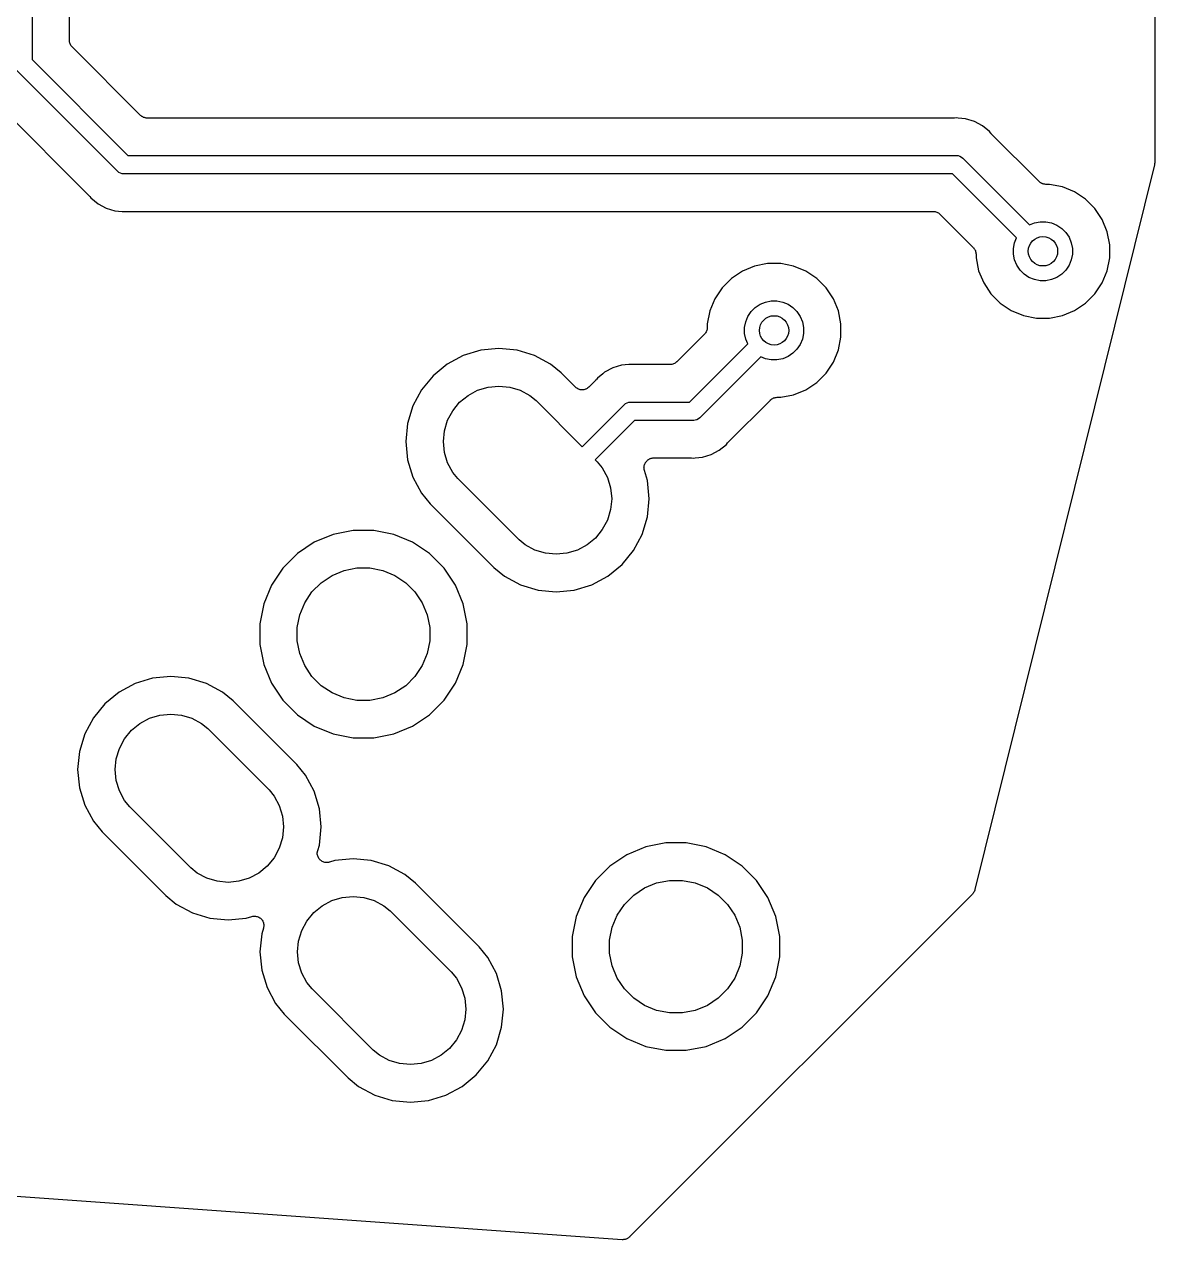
# Model space of a CAD drawing. Extents: x 4.98 to 6.83, y -5.59 to -3.87.
# Drawn here: x 6.229 to 6.833, y -5.573 to -4.923 of the extents above; entities that cross this region are included whole.
import ezdxf

# ---------------------------------------------------------------- set-up
doc = ezdxf.new("R2010")
doc.units = 0
doc.header["$MEASUREMENT"] = 0
doc.layers.add('BLACK', color=7, linetype='CONTINUOUS')

msp = doc.modelspace()

# ---------------------------------------------------------------- linework, layer by layer
at = {"layer": 'BLACK', "linetype": 'CONTINUOUS'}
for p, q in [((6.23327, -4.6095), (6.23327, -4.9407)), ((6.25327, -4.9315), (6.25327, -4.62219)), ((6.83335, -4.70748), (6.83335, -4.99683)), ((6.25331, -4.93196), (6.25327, -4.9315)), ((6.25335, -4.93242), (6.25331, -4.93196)), ((6.25336, -4.93245), (6.25335, -4.93242)), ((6.25336, -4.93248), (6.25336, -4.93245)), ((6.2535, -4.93292), (6.25336, -4.93248)), ((6.25363, -4.93336), (6.2535, -4.93292)), ((6.25364, -4.93338), (6.25363, -4.93336)), ((6.25364, -4.93341), (6.25364, -4.93338)), ((6.25386, -4.93382), (6.25364, -4.93341)), ((6.25407, -4.93423), (6.25386, -4.93382)), ((6.25409, -4.93425), (6.25407, -4.93423)), ((6.2541, -4.93427), (6.25409, -4.93425)), ((6.2544, -4.93463), (6.2541, -4.93427)), ((6.25468, -4.93499), (6.2544, -4.93463)), ((6.25472, -4.93503), (6.25468, -4.93499)), ((6.25473, -4.93504), (6.25472, -4.93503)), ((6.25472, -4.93503), (6.25472, -4.93503)), ((6.25472, -4.93503), (6.25472, -4.93503)), ((6.29134, -4.97165), (6.25473, -4.93504)), ((6.23327, -4.9407), (6.23329, -4.94094)), ((6.23329, -4.94094), (6.23327, -4.94119)), ((6.23327, -4.94119), (6.23327, -4.94186)), ((6.23327, -4.94186), (6.28452, -4.99311)), ((6.27883, -5.00134), (6.22504, -4.94755)), ((6.21654, -4.96733), (6.26382, -5.01461)), ((6.2917, -4.97194), (6.29134, -4.97165)), ((6.29205, -4.97224), (6.2917, -4.97194)), ((6.29207, -4.97225), (6.29205, -4.97224)), ((6.29209, -4.97227), (6.29207, -4.97225)), ((6.2925, -4.97248), (6.29209, -4.97227)), ((6.2929, -4.97271), (6.2925, -4.97248)), ((6.29293, -4.97271), (6.2929, -4.97271)), ((6.29295, -4.97273), (6.29293, -4.97271)), ((6.29339, -4.97286), (6.29295, -4.97273)), ((6.29383, -4.973), (6.29339, -4.97286)), ((6.29386, -4.973), (6.29383, -4.973)), ((6.29389, -4.97301), (6.29386, -4.973)), ((6.29434, -4.97306), (6.29389, -4.97301)), ((6.2948, -4.97311), (6.29434, -4.97306)), ((6.29486, -4.97311), (6.2948, -4.97311)), ((6.29487, -4.97311), (6.29486, -4.97311)), ((6.29486, -4.97311), (6.29486, -4.97311)), ((6.29486, -4.97311), (6.29486, -4.97311)), ((6.72589, -4.97311), (6.29487, -4.97311)), ((6.7261, -4.97309), (6.72589, -4.97311)), ((6.72631, -4.97309), (6.7261, -4.97309)), ((6.72638, -4.97309), (6.72631, -4.97309)), ((6.72736, -4.97299), (6.72638, -4.97309)), ((6.72834, -4.97309), (6.72736, -4.97299)), ((6.73225, -4.97347), (6.72834, -4.97309)), ((6.72834, -4.97309), (6.72834, -4.97309)), ((6.73695, -4.9749), (6.73225, -4.97347)), ((6.74127, -4.97721), (6.73695, -4.9749)), ((6.74507, -4.98032), (6.74127, -4.97721)), ((6.74569, -4.98109), (6.74507, -4.98032)), ((6.74584, -4.98123), (6.74569, -4.98109)), ((6.74597, -4.9814), (6.74584, -4.98123)), ((6.74602, -4.98145), (6.74597, -4.9814)), ((6.77165, -5.00708), (6.74602, -4.98145)), ((6.28452, -4.99311), (6.72712, -4.99311)), ((6.72712, -4.99311), (6.72736, -4.99309)), ((6.72736, -4.99309), (6.7276, -4.99311)), ((6.7276, -4.99311), (6.7276, -4.99311)), ((6.7276, -4.99311), (6.72833, -4.99318)), ((6.72833, -4.99318), (6.72925, -4.99346)), ((6.72925, -4.99346), (6.73011, -4.99392)), ((6.73011, -4.99392), (6.73086, -4.99453)), ((6.73086, -4.99453), (6.73101, -4.99472)), ((6.73101, -4.99472), (6.76649, -5.0302)), ((6.27898, -5.00153), (6.27883, -5.00134)), ((6.27973, -5.00214), (6.27898, -5.00153)), ((6.28059, -5.0026), (6.27973, -5.00214)), ((6.28152, -5.00288), (6.28059, -5.0026)), ((6.28224, -5.00295), (6.28152, -5.00288)), ((6.28248, -5.00298), (6.28224, -5.00295)), ((6.28224, -5.00295), (6.28224, -5.00295)), ((6.28272, -5.00295), (6.28248, -5.00298)), ((6.72532, -5.00295), (6.28272, -5.00295)), ((6.75953, -5.03716), (6.72532, -5.00295)), ((6.8332, -4.99803), (6.73727, -5.38558)), ((6.83321, -4.99795), (6.8332, -4.99803)), ((6.83324, -4.99787), (6.83321, -4.99795)), ((6.83328, -4.99747), (6.83324, -4.99787)), ((6.83334, -4.99707), (6.83328, -4.99747)), ((6.83335, -4.9969), (6.83334, -4.99698)), ((6.83334, -4.99698), (6.83334, -4.99707)), ((6.83335, -4.99683), (6.83335, -4.9969)), ((6.77201, -5.00737), (6.77165, -5.00708)), ((6.77236, -5.00767), (6.77201, -5.00737)), ((6.77239, -5.00768), (6.77236, -5.00767)), ((6.77241, -5.0077), (6.77239, -5.00768)), ((6.77281, -5.00792), (6.77241, -5.0077)), ((6.77322, -5.00814), (6.77281, -5.00792)), ((6.77324, -5.00815), (6.77322, -5.00814)), ((6.77327, -5.00816), (6.77324, -5.00815)), ((6.77371, -5.00829), (6.77327, -5.00816)), ((6.77415, -5.00843), (6.77371, -5.00829)), ((6.77418, -5.00844), (6.77415, -5.00843)), ((6.7742, -5.00844), (6.77418, -5.00844)), ((6.77466, -5.00849), (6.7742, -5.00844)), ((6.77512, -5.00854), (6.77466, -5.00849)), ((6.77517, -5.00854), (6.77512, -5.00854)), ((6.77519, -5.00854), (6.77517, -5.00854)), ((6.77517, -5.00854), (6.77517, -5.00854)), ((6.77517, -5.00854), (6.77517, -5.00854)), ((6.77714, -5.00854), (6.77519, -5.00854)), ((6.78405, -5.00992), (6.77714, -5.00854)), ((6.26382, -5.01461), (6.26387, -5.01466)), ((6.26387, -5.01466), (6.264, -5.01483)), ((6.264, -5.01483), (6.26415, -5.01498)), ((6.26415, -5.01498), (6.26477, -5.01574)), ((6.26477, -5.01574), (6.26857, -5.01885)), ((6.79056, -5.01261), (6.78405, -5.00992)), ((6.79641, -5.01652), (6.79056, -5.01261)), ((6.26857, -5.01885), (6.2729, -5.02117)), ((6.2729, -5.02117), (6.2776, -5.02259)), ((6.2776, -5.02259), (6.2815, -5.02298)), ((6.80139, -5.0215), (6.79641, -5.01652)), ((6.8053, -5.02736), (6.80139, -5.0215)), ((6.2815, -5.02298), (6.2815, -5.02298)), ((6.2815, -5.02298), (6.28248, -5.02307)), ((6.28248, -5.02307), (6.28346, -5.02298)), ((6.28346, -5.02298), (6.28353, -5.02297)), ((6.28353, -5.02297), (6.28374, -5.02297)), ((6.28374, -5.02297), (6.28395, -5.02295)), ((6.28395, -5.02295), (6.71497, -5.02295)), ((6.71497, -5.02295), (6.71499, -5.02295)), ((6.71499, -5.02295), (6.71499, -5.02295)), ((6.71499, -5.02295), (6.71499, -5.02295)), ((6.71499, -5.02295), (6.71504, -5.02295)), ((6.71504, -5.02295), (6.7155, -5.023)), ((6.7155, -5.023), (6.71596, -5.02305)), ((6.71596, -5.02305), (6.71598, -5.02306)), ((6.71598, -5.02306), (6.71601, -5.02306)), ((6.71601, -5.02306), (6.71645, -5.0232)), ((6.71645, -5.0232), (6.71689, -5.02334)), ((6.71689, -5.02334), (6.71691, -5.02335)), ((6.71691, -5.02335), (6.71694, -5.02336)), ((6.71694, -5.02336), (6.71734, -5.02358)), ((6.71734, -5.02358), (6.71775, -5.0238)), ((6.71775, -5.0238), (6.71777, -5.02381)), ((6.71777, -5.02381), (6.71779, -5.02383)), ((6.71779, -5.02383), (6.71815, -5.02412)), ((6.71815, -5.02412), (6.7185, -5.02442)), ((6.7185, -5.02442), (6.73641, -5.04232)), ((6.76903, -5.02915), (6.77207, -5.02854)), ((6.77207, -5.02854), (6.77517, -5.02854)), ((6.77517, -5.02854), (6.77822, -5.02915)), ((6.808, -5.03386), (6.8053, -5.02736)), ((6.76649, -5.0302), (6.76903, -5.02915)), ((6.77822, -5.02915), (6.78108, -5.03034)), ((6.78108, -5.03034), (6.78366, -5.03206)), ((6.78366, -5.03206), (6.78585, -5.03425)), ((6.78585, -5.03425), (6.78758, -5.03683)), ((6.80937, -5.04077), (6.808, -5.03386)), ((6.75787, -5.04274), (6.75848, -5.0397)), ((6.75848, -5.0397), (6.75953, -5.03716)), ((6.78758, -5.03683), (6.78876, -5.0397)), ((6.78876, -5.0397), (6.78937, -5.04274)), ((6.80937, -5.04781), (6.80937, -5.04077)), ((6.73641, -5.04232), (6.73642, -5.04233)), ((6.73642, -5.04233), (6.73642, -5.04234)), ((6.73642, -5.04234), (6.73642, -5.04234)), ((6.73642, -5.04234), (6.73646, -5.04237)), ((6.73646, -5.04237), (6.73675, -5.04273)), ((6.73675, -5.04273), (6.73704, -5.04309)), ((6.73704, -5.04309), (6.73705, -5.04311)), ((6.73705, -5.04311), (6.73707, -5.04314)), ((6.73707, -5.04314), (6.73728, -5.04355)), ((6.73728, -5.04355), (6.7375, -5.04395)), ((6.7375, -5.04395), (6.7375, -5.04398)), ((6.7375, -5.04398), (6.73752, -5.044)), ((6.73752, -5.044), (6.73765, -5.04445)), ((6.73765, -5.04445), (6.73778, -5.04489)), ((6.73778, -5.04489), (6.73778, -5.04491)), ((6.73778, -5.04491), (6.73779, -5.04494)), ((6.73779, -5.04494), (6.73783, -5.0454)), ((6.73783, -5.0454), (6.73787, -5.04586)), ((6.73787, -5.04586), (6.73787, -5.04781)), ((6.73787, -5.04781), (6.73925, -5.05472)), ((6.75787, -5.04584), (6.75787, -5.04274)), ((6.75848, -5.04888), (6.75787, -5.04584)), ((6.78937, -5.04584), (6.78876, -5.04888)), ((6.78937, -5.04274), (6.78937, -5.04584)), ((6.808, -5.05472), (6.80937, -5.04781)), ((6.61299, -5.05493), (6.60713, -5.05885)), ((6.61949, -5.05224), (6.61299, -5.05493)), ((6.6264, -5.05087), (6.61949, -5.05224)), ((6.63344, -5.05087), (6.6264, -5.05087)), ((6.64035, -5.05224), (6.63344, -5.05087)), ((6.64685, -5.05493), (6.64035, -5.05224)), ((6.65271, -5.05885), (6.64685, -5.05493)), ((6.73925, -5.05472), (6.74194, -5.06122)), ((6.75967, -5.05175), (6.75848, -5.04888)), ((6.76139, -5.05433), (6.75967, -5.05175)), ((6.76358, -5.05652), (6.76139, -5.05433)), ((6.78585, -5.05433), (6.78366, -5.05652)), ((6.78758, -5.05175), (6.78585, -5.05433)), ((6.78876, -5.04888), (6.78758, -5.05175)), ((6.8053, -5.06122), (6.808, -5.05472)), ((6.60713, -5.05885), (6.60215, -5.06383)), ((6.65769, -5.06383), (6.65271, -5.05885)), ((6.74194, -5.06122), (6.74585, -5.06708)), ((6.76616, -5.05825), (6.76358, -5.05652)), ((6.76903, -5.05943), (6.76616, -5.05825)), ((6.77207, -5.06004), (6.76903, -5.05943)), ((6.77517, -5.06004), (6.77207, -5.06004)), ((6.77822, -5.05943), (6.77517, -5.06004)), ((6.78108, -5.05825), (6.77822, -5.05943)), ((6.78366, -5.05652), (6.78108, -5.05825)), ((6.80139, -5.06708), (6.8053, -5.06122)), ((6.60215, -5.06383), (6.59824, -5.06968)), ((6.6616, -5.06968), (6.65769, -5.06383)), ((6.74585, -5.06708), (6.75083, -5.07206)), ((6.79641, -5.07206), (6.80139, -5.06708)), ((6.59824, -5.06968), (6.59555, -5.07619)), ((6.61769, -5.07658), (6.61988, -5.07438)), ((6.61988, -5.07438), (6.62246, -5.07266)), ((6.62246, -5.07266), (6.62533, -5.07147)), ((6.62533, -5.07147), (6.62837, -5.07087)), ((6.62837, -5.07087), (6.63147, -5.07087)), ((6.63147, -5.07087), (6.63451, -5.07147)), ((6.63451, -5.07147), (6.63738, -5.07266)), ((6.63738, -5.07266), (6.63996, -5.07438)), ((6.63996, -5.07438), (6.64215, -5.07658)), ((6.6643, -5.07619), (6.6616, -5.06968)), ((6.75083, -5.07206), (6.75669, -5.07597)), ((6.79056, -5.07597), (6.79641, -5.07206)), ((6.59555, -5.07619), (6.59417, -5.08309)), ((6.61478, -5.08202), (6.61597, -5.07915)), ((6.61597, -5.07915), (6.61769, -5.07658)), ((6.64215, -5.07658), (6.64388, -5.07915)), ((6.64388, -5.07915), (6.64506, -5.08202)), ((6.66567, -5.08309), (6.6643, -5.07619)), ((6.75669, -5.07597), (6.76319, -5.07867)), ((6.76319, -5.07867), (6.7701, -5.08004)), ((6.7701, -5.08004), (6.77714, -5.08004)), ((6.77714, -5.08004), (6.78405, -5.07867)), ((6.78405, -5.07867), (6.79056, -5.07597)), ((6.59355, -5.08742), (6.59333, -5.08783)), ((6.59377, -5.08702), (6.59355, -5.08742)), ((6.59378, -5.08699), (6.59377, -5.08702)), ((6.59379, -5.08697), (6.59378, -5.08699)), ((6.59392, -5.08653), (6.59379, -5.08697)), ((6.59406, -5.08609), (6.59392, -5.08653)), ((6.59407, -5.08606), (6.59406, -5.08609)), ((6.59412, -5.08558), (6.59407, -5.08604)), ((6.59407, -5.08604), (6.59407, -5.08606)), ((6.59417, -5.08512), (6.59412, -5.08558)), ((6.59417, -5.08309), (6.59417, -5.08505)), ((6.59417, -5.08505), (6.59417, -5.08506)), ((6.59417, -5.08506), (6.59417, -5.08506)), ((6.59417, -5.08506), (6.59417, -5.08507)), ((6.59417, -5.08507), (6.59417, -5.08512)), ((6.61417, -5.08506), (6.61478, -5.08202)), ((6.61417, -5.08817), (6.61417, -5.08506)), ((6.64506, -5.08202), (6.64567, -5.08506)), ((6.64567, -5.08506), (6.64567, -5.08817)), ((6.66567, -5.09014), (6.66567, -5.08309)), ((6.59271, -5.08858), (6.57785, -5.10344)), ((6.58467, -5.1249), (6.61583, -5.09375)), ((6.593, -5.08822), (6.59271, -5.08858)), ((6.5933, -5.08787), (6.593, -5.08822)), ((6.59331, -5.08785), (6.5933, -5.08787)), ((6.59333, -5.08783), (6.59331, -5.08785)), ((6.61478, -5.09121), (6.61417, -5.08817)), ((6.61583, -5.09375), (6.61478, -5.09121)), ((6.64388, -5.09407), (6.64215, -5.09665)), ((6.64506, -5.09121), (6.64388, -5.09407)), ((6.64567, -5.08817), (6.64506, -5.09121)), ((6.6643, -5.09704), (6.66567, -5.09014)), ((6.46377, -5.10003), (6.45516, -5.10463)), ((6.4731, -5.0972), (6.46377, -5.10003)), ((6.48281, -5.09624), (6.4731, -5.0972)), ((6.49252, -5.0972), (6.48281, -5.09624)), ((6.50186, -5.10003), (6.49252, -5.0972)), ((6.51046, -5.10463), (6.50186, -5.10003)), ((6.63738, -5.10057), (6.63451, -5.10176)), ((6.63996, -5.09885), (6.63738, -5.10057)), ((6.64215, -5.09665), (6.63996, -5.09885)), ((6.6616, -5.10355), (6.6643, -5.09704)), ((6.45516, -5.10463), (6.44762, -5.11082)), ((6.51611, -5.10927), (6.51046, -5.10463)), ((6.54366, -5.10669), (6.53933, -5.109)), ((6.54836, -5.10526), (6.54366, -5.10669)), ((6.55226, -5.10488), (6.54836, -5.10526)), ((6.55324, -5.10478), (6.55226, -5.10488)), ((6.55226, -5.10488), (6.55226, -5.10488)), ((6.55422, -5.10488), (6.55324, -5.10478)), ((6.55443, -5.10488), (6.55422, -5.10488)), ((6.55464, -5.1049), (6.55443, -5.10488)), ((6.55471, -5.1049), (6.55464, -5.1049)), ((6.57432, -5.1049), (6.55471, -5.1049)), ((6.57478, -5.10486), (6.57432, -5.1049)), ((6.57524, -5.10482), (6.57478, -5.10486)), ((6.57526, -5.10481), (6.57524, -5.10482)), ((6.57529, -5.10481), (6.57526, -5.10481)), ((6.57573, -5.10468), (6.57529, -5.10481)), ((6.57617, -5.10455), (6.57573, -5.10468)), ((6.5762, -5.10453), (6.57617, -5.10455)), ((6.57622, -5.10453), (6.5762, -5.10453)), ((6.57663, -5.10431), (6.57622, -5.10453)), ((6.57704, -5.1041), (6.57663, -5.10431)), ((6.57706, -5.10408), (6.57704, -5.1041)), ((6.57708, -5.10407), (6.57706, -5.10408)), ((6.57744, -5.10378), (6.57708, -5.10407)), ((6.5778, -5.10349), (6.57744, -5.10378)), ((6.57784, -5.10345), (6.5778, -5.10349)), ((6.57785, -5.10344), (6.57784, -5.10345)), ((6.57784, -5.10345), (6.57784, -5.10345)), ((6.57784, -5.10345), (6.57784, -5.10345)), ((6.62279, -5.10071), (6.59036, -5.13313)), ((6.62533, -5.10176), (6.62279, -5.10071)), ((6.62837, -5.10236), (6.62533, -5.10176)), ((6.63147, -5.10236), (6.62837, -5.10236)), ((6.63451, -5.10176), (6.63147, -5.10236)), ((6.65769, -5.1094), (6.6616, -5.10355)), ((6.44762, -5.11082), (6.44143, -5.11836)), ((6.5238, -5.11695), (6.51611, -5.10927)), ((6.53458, -5.11324), (6.53087, -5.11695)), ((6.53471, -5.11308), (6.53458, -5.11324)), ((6.53487, -5.11293), (6.53471, -5.11308)), ((6.53491, -5.11288), (6.53487, -5.11293)), ((6.53553, -5.11212), (6.53491, -5.11288)), ((6.53838, -5.10978), (6.53553, -5.11212)), ((6.53933, -5.109), (6.53838, -5.10978)), ((6.53838, -5.10978), (6.53838, -5.10978)), ((6.65271, -5.11438), (6.65769, -5.1094)), ((6.44143, -5.11836), (6.43683, -5.12697)), ((6.46633, -5.12134), (6.47146, -5.1186)), ((6.47146, -5.1186), (6.47702, -5.11691)), ((6.47702, -5.11691), (6.48281, -5.11634)), ((6.48281, -5.11634), (6.4886, -5.11691)), ((6.4886, -5.11691), (6.49417, -5.1186)), ((6.49417, -5.1186), (6.4993, -5.12134)), ((6.52416, -5.11725), (6.5238, -5.11695)), ((6.52452, -5.11755), (6.52416, -5.11725)), ((6.52454, -5.11756), (6.52452, -5.11755)), ((6.52455, -5.11757), (6.52454, -5.11756)), ((6.52497, -5.1178), (6.52455, -5.11757)), ((6.52538, -5.11802), (6.52497, -5.1178)), ((6.5254, -5.11803), (6.52538, -5.11802)), ((6.52541, -5.11803), (6.5254, -5.11803)), ((6.52586, -5.11817), (6.52541, -5.11803)), ((6.52631, -5.11831), (6.52586, -5.11817)), ((6.52633, -5.11831), (6.52631, -5.11831)), ((6.52635, -5.11832), (6.52633, -5.11831)), ((6.52681, -5.11837), (6.52635, -5.11832)), ((6.52728, -5.11842), (6.52681, -5.11837)), ((6.5273, -5.11842), (6.52728, -5.11842)), ((6.52732, -5.11842), (6.5273, -5.11842)), ((6.52778, -5.11837), (6.52732, -5.11842)), ((6.52825, -5.11833), (6.52778, -5.11837)), ((6.52827, -5.11833), (6.52825, -5.11833)), ((6.52829, -5.11833), (6.52827, -5.11833)), ((6.52873, -5.11819), (6.52829, -5.11833)), ((6.52919, -5.11806), (6.52873, -5.11819)), ((6.52921, -5.11805), (6.52919, -5.11806)), ((6.52922, -5.11805), (6.52921, -5.11805)), ((6.52963, -5.11783), (6.52922, -5.11805)), ((6.53006, -5.11761), (6.52963, -5.11783)), ((6.53007, -5.1176), (6.53006, -5.11761)), ((6.53009, -5.11759), (6.53007, -5.1176)), ((6.53045, -5.1173), (6.53009, -5.11759)), ((6.53082, -5.117), (6.53045, -5.1173)), ((6.53084, -5.11698), (6.53082, -5.117)), ((6.53085, -5.11698), (6.53084, -5.11698)), ((6.53084, -5.11698), (6.53084, -5.11698)), ((6.53087, -5.11695), (6.53085, -5.11698)), ((6.64035, -5.12099), (6.64685, -5.11829)), ((6.64685, -5.11829), (6.65271, -5.11438)), ((6.45814, -5.12953), (6.46183, -5.12503)), ((6.46183, -5.12503), (6.46633, -5.12134)), ((6.4993, -5.12134), (6.50267, -5.12411)), ((6.50267, -5.12411), (6.52733, -5.14877)), ((6.52733, -5.14877), (6.54959, -5.12652)), ((6.54959, -5.12652), (6.54974, -5.12633)), ((6.54974, -5.12633), (6.54993, -5.12617)), ((6.54993, -5.12617), (6.55049, -5.12571)), ((6.55049, -5.12571), (6.55135, -5.12526)), ((6.55135, -5.12526), (6.55228, -5.12498)), ((6.55228, -5.12498), (6.553, -5.1249)), ((6.553, -5.1249), (6.55324, -5.12488)), ((6.553, -5.1249), (6.553, -5.1249)), ((6.55324, -5.12488), (6.55348, -5.1249)), ((6.55348, -5.1249), (6.58467, -5.1249)), ((6.60537, -5.14641), (6.62795, -5.12383)), ((6.62795, -5.12383), (6.62796, -5.12381)), ((6.62796, -5.12381), (6.62797, -5.12381)), ((6.62797, -5.12381), (6.628, -5.12378)), ((6.62797, -5.12381), (6.62797, -5.12381)), ((6.628, -5.12378), (6.62836, -5.12349)), ((6.62836, -5.12349), (6.62872, -5.1232)), ((6.62872, -5.1232), (6.62874, -5.12319)), ((6.62874, -5.12319), (6.62877, -5.12317)), ((6.62877, -5.12317), (6.62918, -5.12296)), ((6.62918, -5.12296), (6.62958, -5.12274)), ((6.62958, -5.12274), (6.62961, -5.12273)), ((6.62961, -5.12273), (6.62963, -5.12272)), ((6.62963, -5.12272), (6.63008, -5.12259)), ((6.63008, -5.12259), (6.63052, -5.12246)), ((6.63052, -5.12246), (6.63054, -5.12245)), ((6.63054, -5.12245), (6.63057, -5.12245)), ((6.63057, -5.12245), (6.63103, -5.12241)), ((6.63103, -5.12241), (6.63149, -5.12236)), ((6.63149, -5.12236), (6.63344, -5.12236)), ((6.63344, -5.12236), (6.64035, -5.12099)), ((6.43683, -5.12697), (6.434, -5.1363)), ((6.4554, -5.13466), (6.45814, -5.12953)), ((6.434, -5.1363), (6.43304, -5.14601)), ((6.45371, -5.14022), (6.4554, -5.13466)), ((6.55528, -5.13475), (6.53429, -5.15573)), ((6.58647, -5.13475), (6.55528, -5.13475)), ((6.58671, -5.13477), (6.58647, -5.13475)), ((6.58695, -5.13475), (6.58671, -5.13477)), ((6.58767, -5.13468), (6.58695, -5.13475)), ((6.58695, -5.13475), (6.58695, -5.13475)), ((6.5886, -5.13439), (6.58767, -5.13468)), ((6.58946, -5.13394), (6.5886, -5.13439)), ((6.59021, -5.13332), (6.58946, -5.13394)), ((6.59036, -5.13313), (6.59021, -5.13332)), ((6.43304, -5.14601), (6.434, -5.15572)), ((6.45314, -5.14601), (6.45371, -5.14022)), ((6.45371, -5.1518), (6.45314, -5.14601)), ((6.4554, -5.15736), (6.45371, -5.1518)), ((6.59629, -5.15296), (6.60062, -5.15065)), ((6.60062, -5.15065), (6.60442, -5.14753)), ((6.60442, -5.14753), (6.60504, -5.14677)), ((6.60504, -5.14677), (6.60509, -5.14672)), ((6.60509, -5.14672), (6.60524, -5.14657)), ((6.60524, -5.14657), (6.60537, -5.14641)), ((6.434, -5.15572), (6.43683, -5.16505)), ((6.45814, -5.16249), (6.4554, -5.15736)), ((6.53429, -5.15573), (6.53534, -5.15678)), ((6.53534, -5.15678), (6.5381, -5.16015)), ((6.56045, -5.15924), (6.56047, -5.15902)), ((6.56047, -5.15902), (6.56055, -5.15876)), ((6.56055, -5.15876), (6.56061, -5.1585)), ((6.56061, -5.1585), (6.56069, -5.1583)), ((6.56069, -5.1583), (6.56076, -5.15809)), ((6.56076, -5.15809), (6.56088, -5.15785)), ((6.56088, -5.15785), (6.56099, -5.15761)), ((6.56099, -5.15761), (6.56111, -5.15742)), ((6.56111, -5.15742), (6.56122, -5.15723)), ((6.56122, -5.15723), (6.56139, -5.15702)), ((6.56139, -5.15702), (6.56154, -5.1568)), ((6.56154, -5.1568), (6.5617, -5.15664)), ((6.5617, -5.15664), (6.56184, -5.15647)), ((6.56184, -5.15647), (6.5621, -5.15621)), ((6.5621, -5.15621), (6.56211, -5.1562)), ((6.56211, -5.1562), (6.56215, -5.15616)), ((6.56211, -5.1562), (6.56211, -5.1562)), ((6.56211, -5.1562), (6.56211, -5.1562)), ((6.56215, -5.15616), (6.56251, -5.15587)), ((6.56251, -5.15587), (6.56287, -5.15558)), ((6.56287, -5.15558), (6.56289, -5.15557)), ((6.56289, -5.15557), (6.56291, -5.15555)), ((6.56291, -5.15555), (6.56332, -5.15534)), ((6.56332, -5.15534), (6.56373, -5.15512)), ((6.56373, -5.15512), (6.56376, -5.15512)), ((6.56376, -5.15512), (6.56378, -5.1551)), ((6.56378, -5.1551), (6.56422, -5.15497)), ((6.56422, -5.15497), (6.56466, -5.15484)), ((6.56466, -5.15484), (6.56469, -5.15484)), ((6.56469, -5.15484), (6.56472, -5.15483)), ((6.56472, -5.15483), (6.56518, -5.15479)), ((6.56518, -5.15479), (6.56564, -5.15475)), ((6.56564, -5.15475), (6.58524, -5.15475)), ((6.58524, -5.15475), (6.58531, -5.15475)), ((6.58531, -5.15475), (6.58552, -5.15477)), ((6.58552, -5.15477), (6.58573, -5.15477)), ((6.58573, -5.15477), (6.58671, -5.15487)), ((6.58671, -5.15487), (6.58769, -5.15477)), ((6.58769, -5.15477), (6.5877, -5.15477)), ((6.5877, -5.15477), (6.5916, -5.15439)), ((6.5916, -5.15439), (6.59629, -5.15296)), ((6.43683, -5.16505), (6.44143, -5.17366)), ((6.46091, -5.16586), (6.45814, -5.16249)), ((6.5381, -5.16015), (6.54085, -5.16528)), ((6.54085, -5.16528), (6.54254, -5.17084)), ((6.56037, -5.15999), (6.5604, -5.15973)), ((6.56039, -5.16021), (6.56037, -5.15999)), ((6.56039, -5.16043), (6.56039, -5.16021)), ((6.56044, -5.1607), (6.56039, -5.16043)), ((6.5604, -5.15946), (6.56045, -5.15924)), ((6.5604, -5.15973), (6.5604, -5.15946)), ((6.56046, -5.16096), (6.56044, -5.1607)), ((6.56053, -5.16117), (6.56046, -5.16096)), ((6.56057, -5.16139), (6.56053, -5.16117)), ((6.56059, -5.16146), (6.56057, -5.16139)), ((6.56225, -5.16692), (6.56059, -5.16146)), ((6.49358, -5.19854), (6.46091, -5.16586)), ((6.54254, -5.17084), (6.54311, -5.17663)), ((6.5632, -5.17663), (6.56225, -5.16692)), ((6.44143, -5.17366), (6.44607, -5.17931)), ((6.54311, -5.17663), (6.54254, -5.18242)), ((6.56225, -5.18634), (6.5632, -5.17663)), ((6.44607, -5.17931), (6.48013, -5.21337)), ((6.54254, -5.18242), (6.54085, -5.18799)), ((6.54085, -5.18799), (6.5381, -5.19312)), ((6.55941, -5.19568), (6.56225, -5.18634)), ((6.39426, -5.19571), (6.38417, -5.19989)), ((6.40497, -5.19358), (6.39426, -5.19571)), ((6.41589, -5.19358), (6.40497, -5.19358)), ((6.4266, -5.19571), (6.41589, -5.19358)), ((6.43669, -5.19989), (6.4266, -5.19571)), ((6.53441, -5.19761), (6.52992, -5.2013)), ((6.5381, -5.19312), (6.53441, -5.19761)), ((6.55481, -5.20428), (6.55941, -5.19568)), ((6.38417, -5.19989), (6.37509, -5.20596)), ((6.44577, -5.20596), (6.43669, -5.19989)), ((6.49695, -5.2013), (6.49358, -5.19854)), ((6.50208, -5.20404), (6.49695, -5.2013)), ((6.50765, -5.20573), (6.50208, -5.20404)), ((6.52479, -5.20404), (6.51922, -5.20573)), ((6.52992, -5.2013), (6.52479, -5.20404)), ((6.54863, -5.21182), (6.55481, -5.20428)), ((6.37509, -5.20596), (6.36737, -5.21368)), ((6.45349, -5.21368), (6.44577, -5.20596)), ((6.51343, -5.2063), (6.50765, -5.20573)), ((6.51922, -5.20573), (6.51343, -5.2063)), ((6.36737, -5.21368), (6.36131, -5.22276)), ((6.39365, -5.21761), (6.4001, -5.21494)), ((6.4001, -5.21494), (6.40694, -5.21358)), ((6.40694, -5.21358), (6.41392, -5.21358)), ((6.41392, -5.21358), (6.42077, -5.21494)), ((6.42077, -5.21494), (6.42721, -5.21761)), ((6.45956, -5.22276), (6.45349, -5.21368)), ((6.48013, -5.21337), (6.48579, -5.21801)), ((6.54108, -5.21801), (6.54863, -5.21182)), ((6.36131, -5.22276), (6.35713, -5.23284)), ((6.38291, -5.22643), (6.38784, -5.22149)), ((6.38784, -5.22149), (6.39365, -5.21761)), ((6.42721, -5.21761), (6.43302, -5.22149)), ((6.43302, -5.22149), (6.43795, -5.22643)), ((6.46373, -5.23284), (6.45956, -5.22276)), ((6.48579, -5.21801), (6.49439, -5.22261)), ((6.49439, -5.22261), (6.50373, -5.22544)), ((6.52314, -5.22544), (6.53248, -5.22261)), ((6.53248, -5.22261), (6.54108, -5.21801)), ((6.37903, -5.23223), (6.38291, -5.22643)), ((6.43795, -5.22643), (6.44183, -5.23223)), ((6.50373, -5.22544), (6.51343, -5.2264)), ((6.51343, -5.2264), (6.52314, -5.22544)), ((6.35713, -5.23284), (6.355, -5.24355)), ((6.37636, -5.23868), (6.37903, -5.23223)), ((6.44183, -5.23223), (6.4445, -5.23868)), ((6.46586, -5.24355), (6.46373, -5.23284)), ((6.355, -5.24355), (6.355, -5.25447)), ((6.375, -5.24552), (6.37636, -5.23868)), ((6.4445, -5.23868), (6.44586, -5.24552)), ((6.46586, -5.25447), (6.46586, -5.24355)), ((6.375, -5.2525), (6.375, -5.24552)), ((6.44586, -5.24552), (6.44586, -5.2525)), ((6.355, -5.25447), (6.35713, -5.26518)), ((6.37636, -5.25935), (6.375, -5.2525)), ((6.44586, -5.2525), (6.4445, -5.25935)), ((6.46373, -5.26518), (6.46586, -5.25447)), ((6.37903, -5.2658), (6.37636, -5.25935)), ((6.4445, -5.25935), (6.44183, -5.2658)), ((6.35713, -5.26518), (6.36131, -5.27527)), ((6.38291, -5.2716), (6.37903, -5.2658)), ((6.44183, -5.2658), (6.43795, -5.2716)), ((6.45956, -5.27527), (6.46373, -5.26518)), ((6.28838, -5.27542), (6.27978, -5.28001)), ((6.29772, -5.27258), (6.28838, -5.27542)), ((6.30743, -5.27163), (6.29772, -5.27258)), ((6.31714, -5.27258), (6.30743, -5.27163)), ((6.32647, -5.27542), (6.31714, -5.27258)), ((6.33508, -5.28001), (6.32647, -5.27542)), ((6.36131, -5.27527), (6.36737, -5.28435)), ((6.38784, -5.27654), (6.38291, -5.2716)), ((6.43795, -5.2716), (6.43302, -5.27654)), ((6.45349, -5.28435), (6.45956, -5.27527)), ((6.27978, -5.28001), (6.27224, -5.2862)), ((6.34073, -5.28465), (6.33508, -5.28001)), ((6.39365, -5.28041), (6.38784, -5.27654)), ((6.4001, -5.28309), (6.39365, -5.28041)), ((6.42721, -5.28041), (6.42077, -5.28309)), ((6.43302, -5.27654), (6.42721, -5.28041)), ((6.27224, -5.2862), (6.26605, -5.29375)), ((6.37479, -5.31872), (6.34073, -5.28465)), ((6.36737, -5.28435), (6.37509, -5.29207)), ((6.40694, -5.28445), (6.4001, -5.28309)), ((6.41392, -5.28445), (6.40694, -5.28445)), ((6.42077, -5.28309), (6.41392, -5.28445)), ((6.44577, -5.29207), (6.45349, -5.28435)), ((6.26605, -5.29375), (6.26145, -5.30235)), ((6.29094, -5.29672), (6.29607, -5.29398)), ((6.29607, -5.29398), (6.30164, -5.29229)), ((6.30164, -5.29229), (6.30743, -5.29172)), ((6.30743, -5.29172), (6.31322, -5.29229)), ((6.31322, -5.29229), (6.31878, -5.29398)), ((6.31878, -5.29398), (6.32391, -5.29672)), ((6.37509, -5.29207), (6.38417, -5.29814)), ((6.43669, -5.29814), (6.44577, -5.29207)), ((6.28276, -5.30491), (6.28645, -5.30041)), ((6.28645, -5.30041), (6.29094, -5.29672)), ((6.32391, -5.29672), (6.32728, -5.29949)), ((6.32728, -5.29949), (6.35995, -5.33216)), ((6.38417, -5.29814), (6.39426, -5.30232)), ((6.4266, -5.30232), (6.43669, -5.29814)), ((6.26145, -5.30235), (6.25862, -5.31169)), ((6.28002, -5.31004), (6.28276, -5.30491)), ((6.39426, -5.30232), (6.40497, -5.30445)), ((6.40497, -5.30445), (6.41589, -5.30445)), ((6.41589, -5.30445), (6.4266, -5.30232)), ((6.25862, -5.31169), (6.25766, -5.32139)), ((6.27833, -5.31561), (6.28002, -5.31004)), ((6.25766, -5.32139), (6.25862, -5.3311)), ((6.27776, -5.32139), (6.27833, -5.31561)), ((6.27833, -5.32718), (6.27776, -5.32139)), ((6.37943, -5.32437), (6.37479, -5.31872)), ((6.28002, -5.33275), (6.27833, -5.32718)), ((6.38403, -5.33297), (6.37943, -5.32437)), ((6.25862, -5.3311), (6.26145, -5.34044)), ((6.28276, -5.33788), (6.28002, -5.33275)), ((6.35995, -5.33216), (6.36272, -5.33553)), ((6.38686, -5.34231), (6.38403, -5.33297)), ((6.26145, -5.34044), (6.26605, -5.34904)), ((6.28552, -5.34125), (6.28276, -5.33788)), ((6.36272, -5.33553), (6.36546, -5.34066)), ((6.36546, -5.34066), (6.36715, -5.34623)), ((6.3182, -5.37392), (6.28552, -5.34125)), ((6.36715, -5.34623), (6.36772, -5.35202)), ((6.38782, -5.35202), (6.38686, -5.34231)), ((6.26605, -5.34904), (6.27069, -5.3547)), ((6.36772, -5.35202), (6.36715, -5.35781)), ((6.38686, -5.36173), (6.38782, -5.35202)), ((6.27069, -5.3547), (6.30475, -5.38876)), ((6.36715, -5.35781), (6.36546, -5.36337)), ((6.36546, -5.36337), (6.36272, -5.3685)), ((6.38577, -5.36564), (6.38578, -5.36563)), ((6.38577, -5.36611), (6.38577, -5.36564)), ((6.38577, -5.36659), (6.38577, -5.36611)), ((6.38577, -5.3666), (6.38577, -5.36659)), ((6.38577, -5.36661), (6.38577, -5.3666)), ((6.38587, -5.36708), (6.38577, -5.36661)), ((6.38578, -5.36561), (6.38587, -5.36514)), ((6.38578, -5.36563), (6.38578, -5.36561)), ((6.38587, -5.36514), (6.38597, -5.36468)), ((6.38597, -5.36468), (6.38686, -5.36173)), ((6.55121, -5.36692), (6.54213, -5.37299)), ((6.56129, -5.36274), (6.55121, -5.36692)), ((6.572, -5.36061), (6.56129, -5.36274)), ((6.58292, -5.36061), (6.572, -5.36061)), ((6.59363, -5.36274), (6.58292, -5.36061)), ((6.60372, -5.36692), (6.59363, -5.36274)), ((6.6128, -5.37299), (6.60372, -5.36692)), ((6.35903, -5.373), (6.35453, -5.37669)), ((6.36272, -5.3685), (6.35903, -5.373)), ((6.38596, -5.36755), (6.38587, -5.36708)), ((6.38596, -5.36756), (6.38596, -5.36755)), ((6.38596, -5.36757), (6.38596, -5.36756)), ((6.38614, -5.36801), (6.38596, -5.36757)), ((6.38632, -5.36845), (6.38614, -5.36801)), ((6.38633, -5.36846), (6.38632, -5.36845)), ((6.38633, -5.36847), (6.38633, -5.36846)), ((6.3866, -5.36887), (6.38633, -5.36847)), ((6.38686, -5.36927), (6.3866, -5.36887)), ((6.38686, -5.36928), (6.38686, -5.36927)), ((6.38687, -5.36929), (6.38686, -5.36928)), ((6.38721, -5.36963), (6.38687, -5.36929)), ((6.38754, -5.36997), (6.38721, -5.36963)), ((6.38755, -5.36997), (6.38754, -5.36997)), ((6.38756, -5.36998), (6.38755, -5.36997)), ((6.38795, -5.37025), (6.38756, -5.36998)), ((6.38835, -5.37052), (6.38795, -5.37025)), ((6.38836, -5.37052), (6.38835, -5.37052)), ((6.38837, -5.37053), (6.38836, -5.37052)), ((6.38881, -5.37071), (6.38837, -5.37053)), ((6.38924, -5.3709), (6.38881, -5.37071)), ((6.38925, -5.3709), (6.38924, -5.3709)), ((6.38927, -5.37091), (6.38925, -5.3709)), ((6.38973, -5.371), (6.38927, -5.37091)), ((6.3902, -5.3711), (6.38973, -5.371)), ((6.39021, -5.3711), (6.3902, -5.3711)), ((6.39022, -5.3711), (6.39021, -5.3711)), ((6.39069, -5.37111), (6.39022, -5.3711)), ((6.39117, -5.37111), (6.39069, -5.37111)), ((6.39119, -5.37111), (6.39117, -5.37111)), ((6.3912, -5.37111), (6.39119, -5.37111)), ((6.39166, -5.37102), (6.3912, -5.37111)), ((6.39213, -5.37094), (6.39166, -5.37102)), ((6.39215, -5.37093), (6.39213, -5.37094)), ((6.39216, -5.37093), (6.39215, -5.37093)), ((6.3922, -5.37092), (6.39216, -5.37093)), ((6.39216, -5.37093), (6.39216, -5.37093)), ((6.39515, -5.37002), (6.3922, -5.37092)), ((6.40486, -5.36906), (6.39515, -5.37002)), ((6.41457, -5.37002), (6.40486, -5.36906)), ((6.42391, -5.37285), (6.41457, -5.37002)), ((6.43251, -5.37745), (6.42391, -5.37285)), ((6.54213, -5.37299), (6.53441, -5.38071)), ((6.62052, -5.38071), (6.6128, -5.37299)), ((6.32157, -5.37669), (6.3182, -5.37392)), ((6.3267, -5.37943), (6.32157, -5.37669)), ((6.33226, -5.38112), (6.3267, -5.37943)), ((6.3494, -5.37943), (6.34384, -5.38112)), ((6.35453, -5.37669), (6.3494, -5.37943)), ((6.43816, -5.38209), (6.43251, -5.37745)), ((6.33805, -5.38169), (6.33226, -5.38112)), ((6.34384, -5.38112), (6.33805, -5.38169)), ((6.4697, -5.41363), (6.43816, -5.38209)), ((6.53441, -5.38071), (6.52834, -5.38979)), ((6.55488, -5.38852), (6.56068, -5.38465)), ((6.56068, -5.38465), (6.56713, -5.38198)), ((6.56713, -5.38198), (6.57397, -5.38061)), ((6.57397, -5.38061), (6.58095, -5.38061)), ((6.58095, -5.38061), (6.5878, -5.38198)), ((6.5878, -5.38198), (6.59425, -5.38465)), ((6.59425, -5.38465), (6.60005, -5.38852)), ((6.62659, -5.38979), (6.62052, -5.38071)), ((6.73697, -5.38643), (6.73692, -5.38656)), ((6.73704, -5.3863), (6.73697, -5.38643)), ((6.73714, -5.38597), (6.73704, -5.3863)), ((6.73726, -5.38565), (6.73714, -5.38597)), ((6.73727, -5.38558), (6.73726, -5.38565)), ((6.30475, -5.38876), (6.3104, -5.3934)), ((6.38838, -5.39416), (6.39351, -5.39142)), ((6.39351, -5.39142), (6.39907, -5.38973)), ((6.39907, -5.38973), (6.40486, -5.38916)), ((6.40486, -5.38916), (6.41065, -5.38973)), ((6.41065, -5.38973), (6.41622, -5.39142)), ((6.41622, -5.39142), (6.42135, -5.39416)), ((6.52834, -5.38979), (6.52416, -5.39988)), ((6.54994, -5.39346), (6.55488, -5.38852)), ((6.73596, -5.38791), (6.55261, -5.57126)), ((6.60005, -5.38852), (6.60499, -5.39346)), ((6.63077, -5.39988), (6.62659, -5.38979)), ((6.73617, -5.38765), (6.73596, -5.38791)), ((6.73641, -5.38739), (6.73617, -5.38765)), ((6.73648, -5.38727), (6.73641, -5.38739)), ((6.73657, -5.38716), (6.73648, -5.38727)), ((6.73674, -5.38685), (6.73657, -5.38716)), ((6.73692, -5.38656), (6.73674, -5.38685)), ((6.3104, -5.3934), (6.319, -5.398)), ((6.319, -5.398), (6.32834, -5.40083)), ((6.38019, -5.40235), (6.38388, -5.39785)), ((6.38388, -5.39785), (6.38838, -5.39416)), ((6.42135, -5.39416), (6.42472, -5.39693)), ((6.42472, -5.39693), (6.45739, -5.4296)), ((6.54339, -5.40571), (6.54606, -5.39926)), ((6.54606, -5.39926), (6.54994, -5.39346)), ((6.60499, -5.39346), (6.60886, -5.39926)), ((6.60886, -5.39926), (6.61154, -5.40571)), ((6.32834, -5.40083), (6.33805, -5.40178)), ((6.33805, -5.40178), (6.34776, -5.40083)), ((6.34776, -5.40083), (6.35071, -5.39993)), ((6.35071, -5.39993), (6.35076, -5.39992)), ((6.35076, -5.39992), (6.35078, -5.39991)), ((6.35076, -5.39992), (6.35076, -5.39992)), ((6.35076, -5.39992), (6.35076, -5.39992)), ((6.35078, -5.39991), (6.35125, -5.39982)), ((6.35125, -5.39982), (6.35172, -5.39974)), ((6.35172, -5.39974), (6.35173, -5.39974)), ((6.35173, -5.39974), (6.35174, -5.39974)), ((6.35174, -5.39974), (6.35222, -5.39974)), ((6.35222, -5.39974), (6.35269, -5.39975)), ((6.35269, -5.39975), (6.3527, -5.39975)), ((6.3527, -5.39975), (6.35271, -5.39975)), ((6.35271, -5.39975), (6.35318, -5.39985)), ((6.35318, -5.39985), (6.35365, -5.39994)), ((6.35365, -5.39994), (6.35366, -5.39995)), ((6.35366, -5.39995), (6.35367, -5.39995)), ((6.35367, -5.39995), (6.35411, -5.40014)), ((6.35411, -5.40014), (6.35455, -5.40032)), ((6.35455, -5.40032), (6.35456, -5.40033)), ((6.35456, -5.40033), (6.35457, -5.40033)), ((6.35457, -5.40033), (6.35496, -5.4006)), ((6.35496, -5.4006), (6.35536, -5.40087)), ((6.35536, -5.40087), (6.35536, -5.40088)), ((6.35536, -5.40088), (6.35537, -5.40088)), ((6.35537, -5.40088), (6.3557, -5.40122)), ((6.3557, -5.40122), (6.35604, -5.40156)), ((6.35604, -5.40156), (6.35605, -5.40157)), ((6.35605, -5.40157), (6.35606, -5.40158)), ((6.35606, -5.40158), (6.35632, -5.40198)), ((6.35632, -5.40198), (6.35658, -5.40238)), ((6.35658, -5.40238), (6.35659, -5.40239)), ((6.35659, -5.40239), (6.35659, -5.4024)), ((6.35659, -5.4024), (6.35677, -5.40284)), ((6.35677, -5.40284), (6.35695, -5.40328)), ((6.35695, -5.40328), (6.35695, -5.40329)), ((6.35695, -5.40329), (6.35696, -5.4033)), ((6.35704, -5.40571), (6.35695, -5.40617)), ((6.35696, -5.4033), (6.35705, -5.40376)), ((6.35714, -5.40523), (6.35704, -5.40571)), ((6.35705, -5.40376), (6.35714, -5.40424)), ((6.35714, -5.40424), (6.35714, -5.40425)), ((6.35714, -5.40425), (6.35714, -5.40426)), ((6.35714, -5.40426), (6.35714, -5.40474)), ((6.35714, -5.40474), (6.35714, -5.40521)), ((6.35714, -5.40521), (6.35714, -5.40522)), ((6.35714, -5.40522), (6.35714, -5.40523)), ((6.37745, -5.40748), (6.38019, -5.40235)), ((6.52416, -5.39988), (6.52203, -5.41059)), ((6.54203, -5.41256), (6.54339, -5.40571)), ((6.61154, -5.40571), (6.6129, -5.41256)), ((6.6329, -5.41059), (6.63077, -5.39988)), ((6.35605, -5.40912), (6.3551, -5.41883)), ((6.35695, -5.40617), (6.35605, -5.40912)), ((6.37576, -5.41304), (6.37745, -5.40748)), ((6.52203, -5.41059), (6.52203, -5.42151)), ((6.6329, -5.42151), (6.6329, -5.41059)), ((6.3551, -5.41883), (6.35605, -5.42854)), ((6.37519, -5.41883), (6.37576, -5.41304)), ((6.37576, -5.42462), (6.37519, -5.41883)), ((6.46971, -5.41363), (6.4697, -5.41363)), ((6.47223, -5.41615), (6.46971, -5.41363)), ((6.47687, -5.4218), (6.47223, -5.41615)), ((6.54203, -5.41954), (6.54203, -5.41256)), ((6.6129, -5.41256), (6.6129, -5.41954)), ((6.37745, -5.43018), (6.37576, -5.42462)), ((6.48146, -5.43041), (6.47687, -5.4218)), ((6.52203, -5.42151), (6.52416, -5.43222)), ((6.54339, -5.42638), (6.54203, -5.41954)), ((6.6129, -5.41954), (6.61154, -5.42638)), ((6.63077, -5.43222), (6.6329, -5.42151)), ((6.35605, -5.42854), (6.35888, -5.43788)), ((6.38019, -5.43531), (6.37745, -5.43018)), ((6.45739, -5.4296), (6.46016, -5.43297)), ((6.4843, -5.43974), (6.48146, -5.43041)), ((6.54606, -5.43283), (6.54339, -5.42638)), ((6.61154, -5.42638), (6.60886, -5.43283)), ((6.35888, -5.43788), (6.36348, -5.44648)), ((6.38296, -5.43868), (6.38019, -5.43531)), ((6.46016, -5.43297), (6.4629, -5.4381)), ((6.4629, -5.4381), (6.46459, -5.44367)), ((6.52416, -5.43222), (6.52834, -5.4423)), ((6.54994, -5.43863), (6.54606, -5.43283)), ((6.60886, -5.43283), (6.60499, -5.43863)), ((6.62659, -5.4423), (6.63077, -5.43222)), ((6.41563, -5.47136), (6.38296, -5.43868)), ((6.46459, -5.44367), (6.46516, -5.44945)), ((6.48525, -5.44945), (6.4843, -5.43974)), ((6.52834, -5.4423), (6.53441, -5.45138)), ((6.55488, -5.44357), (6.54994, -5.43863)), ((6.56068, -5.44745), (6.55488, -5.44357)), ((6.60005, -5.44357), (6.59425, -5.44745)), ((6.60499, -5.43863), (6.60005, -5.44357)), ((6.62052, -5.45138), (6.62659, -5.4423)), ((6.36348, -5.44648), (6.36812, -5.45213)), ((6.46516, -5.44945), (6.46459, -5.45524)), ((6.4843, -5.45916), (6.48525, -5.44945)), ((6.53441, -5.45138), (6.54213, -5.4591)), ((6.56713, -5.45012), (6.56068, -5.44745)), ((6.57397, -5.45148), (6.56713, -5.45012)), ((6.58095, -5.45148), (6.57397, -5.45148)), ((6.5878, -5.45012), (6.58095, -5.45148)), ((6.59425, -5.44745), (6.5878, -5.45012)), ((6.6128, -5.4591), (6.62052, -5.45138)), ((6.36812, -5.45213), (6.40219, -5.4862)), ((6.46459, -5.45524), (6.4629, -5.46081)), ((6.4629, -5.46081), (6.46016, -5.46594)), ((6.48146, -5.4685), (6.4843, -5.45916)), ((6.54213, -5.4591), (6.55121, -5.46517)), ((6.60372, -5.46517), (6.6128, -5.4591)), ((6.45647, -5.47043), (6.45197, -5.47412)), ((6.46016, -5.46594), (6.45647, -5.47043)), ((6.47687, -5.4771), (6.48146, -5.4685)), ((6.55121, -5.46517), (6.56129, -5.46935)), ((6.56129, -5.46935), (6.572, -5.47148)), ((6.58292, -5.47148), (6.59363, -5.46935)), ((6.59363, -5.46935), (6.60372, -5.46517)), ((6.419, -5.47412), (6.41563, -5.47136)), ((6.42413, -5.47687), (6.419, -5.47412)), ((6.4297, -5.47855), (6.42413, -5.47687)), ((6.44684, -5.47687), (6.44127, -5.47855)), ((6.45197, -5.47412), (6.44684, -5.47687)), ((6.47068, -5.48464), (6.47687, -5.4771)), ((6.572, -5.47148), (6.58292, -5.47148)), ((6.43549, -5.47912), (6.4297, -5.47855)), ((6.44127, -5.47855), (6.43549, -5.47912)), ((6.40219, -5.4862), (6.40784, -5.49083)), ((6.46314, -5.49083), (6.47068, -5.48464)), ((6.40784, -5.49083), (6.41644, -5.49543)), ((6.41644, -5.49543), (6.42578, -5.49826)), ((6.4452, -5.49826), (6.45453, -5.49543)), ((6.45453, -5.49543), (6.46314, -5.49083)), ((6.42578, -5.49826), (6.43549, -5.49922)), ((6.43549, -5.49922), (6.4452, -5.49826)), ((6.54872, -5.57271), (6.1737, -5.54592)), ((6.54887, -5.57271), (6.54872, -5.57271)), ((6.54902, -5.57272), (6.54887, -5.57271)), ((6.54935, -5.57269), (6.54902, -5.57272)), ((6.54969, -5.57269), (6.54935, -5.57269)), ((6.54984, -5.57265), (6.54969, -5.57269)), ((6.54999, -5.57264), (6.54984, -5.57265)), ((6.55031, -5.57255), (6.54999, -5.57264)), ((6.55064, -5.57247), (6.55031, -5.57255)), ((6.55078, -5.57241), (6.55064, -5.57247)), ((6.55093, -5.57237), (6.55078, -5.57241)), ((6.55123, -5.57221), (6.55093, -5.57237)), ((6.55153, -5.57208), (6.55123, -5.57221)), ((6.55166, -5.57199), (6.55153, -5.57208)), ((6.55179, -5.57192), (6.55166, -5.57199)), ((6.55206, -5.57171), (6.55179, -5.57192)), ((6.55233, -5.57151), (6.55206, -5.57171)), ((6.55244, -5.5714), (6.55233, -5.57151)), ((6.55256, -5.57131), (6.55244, -5.5714)), ((6.55261, -5.57126), (6.55256, -5.57131))]:
    msp.add_line(p, q, dxfattribs=at)
at = {"layer": 'BLACK'}
for centre in [(6.77362, -5.04429), (6.62992, -5.08661)]:
    msp.add_circle(centre, 0.00787, dxfattribs=at)

doc.saveas('drawing.dxf')
